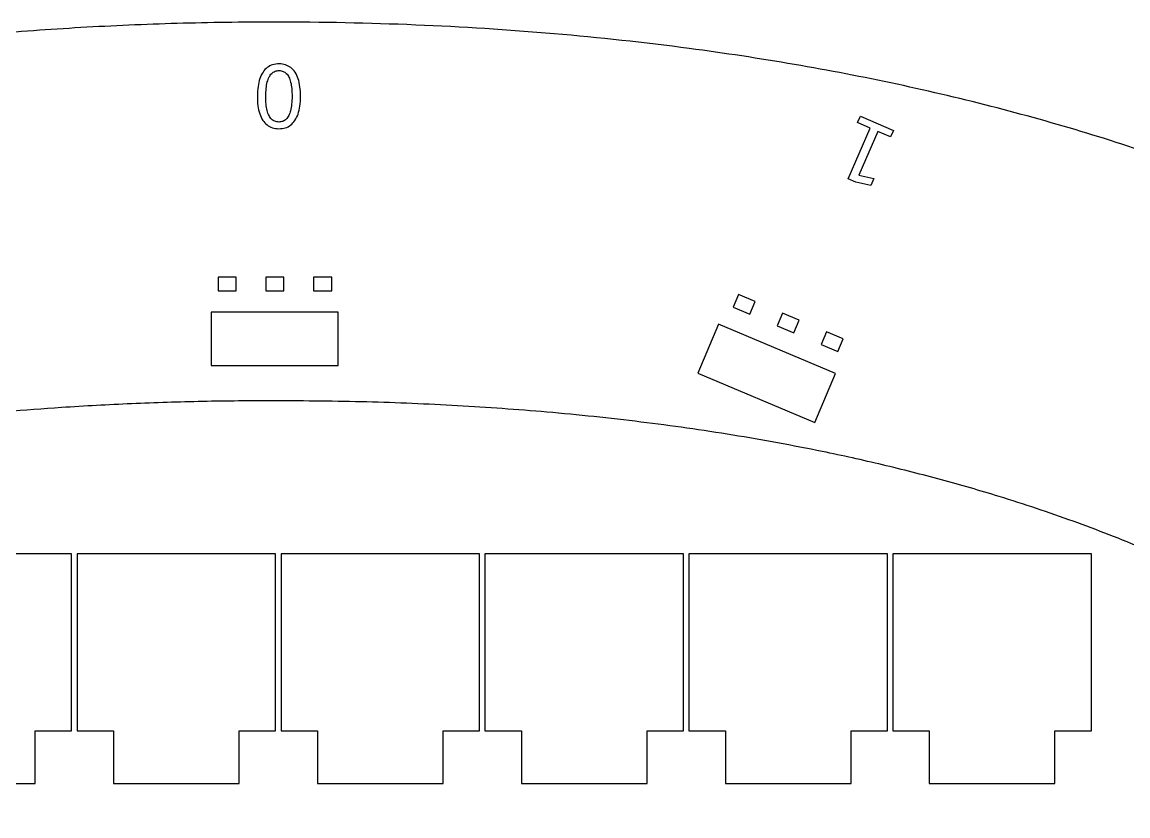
# Model space of a CAD drawing. Extents: x 0 to 200, y 0 to 180.
# Drawn here: x 86.7 to 145.1, y 137.9 to 179.9 of the extents above; entities that cross this region are included whole.
import ezdxf

# ---------------------------------------------------------------- set-up
doc = ezdxf.new("R2010")
doc.units = 0
doc.layers.add('Capa_1', color=7, linetype='CONTINUOUS')

msp = doc.modelspace()

# ---------------------------------------------------------------- linework, layer by layer
at = {"layer": 'Capa_1', "color": 7}
for p, q in [((130.78127, 174.551872), (130.930927, 174.896625)), ((130.930927, 174.896625), (132.674972, 174.139535)), ((100.220366, 174.225893), (100.220366, 174.225893)), ((100.221917, 174.579619), (100.221917, 174.579619)), ((130.285813, 171.578372), (131.450498, 174.26136)), ((131.450498, 174.26136), (130.78127, 174.551872)), ((131.856089, 174.085293), (130.853385, 171.775449)), ((132.525315, 173.794782), (131.856089, 174.085293)), ((132.674972, 174.139535), (132.525315, 173.794782)), ((132.525315, 173.794782), (132.525315, 173.794782)), ((130.853385, 171.775449), (131.644806, 171.605422)), ((130.69546, 171.400544), (130.285813, 171.578372)), ((131.482823, 171.232277), (130.69546, 171.400544)), ((131.644806, 171.605422), (131.482823, 171.232277)), ((97.965207, 166.381521), (97.010802, 166.381521)), ((97.010802, 166.381521), (97.010802, 165.655668)), ((97.965207, 165.655668), (97.965207, 166.381521)), ((100.488827, 166.381521), (99.534419, 166.381521)), ((99.534419, 166.381521), (99.534419, 165.655668)), ((100.488827, 165.655668), (100.488827, 166.381521)), ((103.012444, 166.381521), (102.058039, 166.381521)), ((102.058039, 166.381521), (102.058039, 165.655668)), ((103.012444, 165.655668), (103.012444, 166.381521)), ((97.010802, 165.655668), (97.965207, 165.655668)), ((99.534419, 165.655668), (100.488827, 165.655668)), ((102.058039, 165.655668), (103.012444, 165.655668)), ((124.492644, 165.46417), (124.210228, 164.795512)), ((125.371845, 165.092829), (124.492644, 165.46417)), ((124.210228, 164.795512), (125.089429, 164.42417)), ((125.089429, 164.42417), (125.371845, 165.092829)), ((103.356485, 164.534043), (96.643519, 164.534043)), ((96.643519, 164.534043), (96.643519, 161.721064)), ((103.356485, 161.721064), (103.356485, 164.534043)), ((126.817408, 164.482276), (126.534992, 163.813618)), ((127.696612, 164.110934), (126.817408, 164.482276)), ((127.414195, 163.442276), (127.696612, 164.110934)), ((123.435487, 163.905175), (122.341007, 161.31385)), ((129.61949, 161.293283), (123.435487, 163.905175)), ((126.534992, 163.813618), (127.414195, 163.442276)), ((129.142175, 163.500382), (128.859758, 162.831723)), ((130.021376, 163.12904), (129.142175, 163.500382)), ((129.738959, 162.460382), (130.021376, 163.12904)), ((128.859758, 162.831723), (129.738959, 162.460382)), ((96.643519, 161.721064), (103.356485, 161.721064)), ((122.341007, 161.31385), (128.52501, 158.701957)), ((128.52501, 158.701957), (129.61949, 161.293283)), ((99.999824, 159.858779), (99.999824, 159.858779)), ((89.281248, 151.780083), (78.79768, 151.780083)), ((89.281248, 142.425407), (89.281248, 151.780083)), ((89.567841, 151.780083), (89.567841, 142.425407)), ((100.051406, 151.780083), (89.567841, 151.780083)), ((89.567841, 151.780083), (89.567841, 151.780083)), ((100.051406, 142.425407), (100.051406, 151.780083)), ((100.337997, 151.780083), (100.337997, 142.425407)), ((110.821565, 151.780083), (100.337997, 151.780083)), ((100.337997, 151.780083), (100.337997, 151.780083)), ((110.821565, 142.425407), (110.821565, 151.780083)), ((111.108156, 151.780083), (111.108156, 142.425407)), ((121.591721, 151.780083), (111.108156, 151.780083)), ((111.108156, 151.780083), (111.108156, 151.780083)), ((121.591721, 142.425407), (121.591721, 151.780083)), ((121.878314, 151.780083), (121.878314, 142.425407)), ((132.361882, 151.780083), (121.878314, 151.780083)), ((121.878314, 151.780083), (121.878314, 151.780083)), ((132.361882, 142.425407), (132.361882, 151.780083)), ((132.648475, 151.780083), (132.648475, 142.425407)), ((143.13204, 151.780083), (132.648475, 151.780083)), ((132.648475, 151.780083), (132.648475, 151.780083)), ((143.13204, 142.425407), (143.13204, 151.780083)), ((87.357506, 139.643424), (87.357506, 142.425407)), ((87.357506, 142.425407), (89.281248, 142.425407)), ((89.567841, 142.425407), (91.491583, 142.425407)), ((91.491583, 142.425407), (91.491583, 139.643424)), ((98.127663, 139.643424), (98.127663, 142.425407)), ((98.127663, 142.425407), (100.051406, 142.425407)), ((100.337997, 142.425407), (102.261742, 142.425407)), ((102.261742, 142.425407), (102.261742, 139.643424)), ((108.897822, 139.643424), (108.897822, 142.425407)), ((108.897822, 142.425407), (110.821565, 142.425407)), ((111.108156, 142.425407), (113.031898, 142.425407)), ((113.031898, 142.425407), (113.031898, 139.643424)), ((119.667978, 139.643424), (119.667978, 142.425407)), ((119.667978, 142.425407), (121.591721, 142.425407)), ((121.878314, 142.425407), (123.80206, 142.425407)), ((123.80206, 142.425407), (123.80206, 139.643424)), ((130.43814, 139.643424), (130.43814, 142.425407)), ((130.43814, 142.425407), (132.361882, 142.425407)), ((132.648475, 142.425407), (134.572217, 142.425407)), ((134.572217, 142.425407), (134.572217, 139.643424)), ((141.208297, 139.643424), (141.208297, 142.425407)), ((141.208297, 142.425407), (143.13204, 142.425407)), ((80.721426, 139.643424), (87.357506, 139.643424)), ((91.491583, 139.643424), (98.127663, 139.643424)), ((102.261742, 139.643424), (108.897822, 139.643424)), ((113.031898, 139.643424), (119.667978, 139.643424)), ((123.80206, 139.643424), (130.43814, 139.643424)), ((134.572217, 139.643424), (141.208297, 139.643424))]:
    msp.add_line(p, q, dxfattribs=at)
for points, knots in [([(199.858894, 99.999994), (199.818106, 97.807285), (199.737066, 93.450704), (199.08328, 86.982093), (198.08228, 80.810131), (196.746523, 74.938712), (195.131528, 69.366537), (193.273036, 64.12126), (191.218012, 59.19784), (189.007933, 54.587105), (186.396895, 49.787523), (183.332252, 44.841947), (179.76296, 39.805195), (176.090892, 35.245532), (172.377873, 31.135397), (168.67602, 27.443095), (165.175137, 24.296902), (161.941368, 21.639762), (159.025692, 19.417241), (155.634094, 17.022934), (151.728412, 14.515105), (147.271502, 11.966387), (143.018534, 9.817376), (139.00857, 8.017957), (135.271406, 6.519572), (130.846509, 4.951135), (125.694421, 3.414356), (119.783329, 2.037035), (114.278132, 1.105727), (109.218232, 0.52596), (104.628077, 0.211201), (99.936572, 0.104436), (95.182741, 0.217057), (90.406864, 0.55806), (85.801801, 1.107607), (81.369057, 1.843496), (77.108257, 2.744768), (72.411498, 3.955095), (67.310989, 5.553346), (61.853772, 7.624374), (56.716769, 9.926747), (51.894764, 12.418235), (47.378752, 15.060998), (42.339493, 18.375156), (36.880509, 22.490513), (31.146969, 27.540312), (26.172728, 32.641661), (21.88998, 37.68046), (18.223681, 42.567147), (14.798712, 47.764752), (11.646477, 53.273259), (8.801316, 59.089761), (6.479286, 64.744781), (4.616533, 70.186706), (3.148856, 75.37763), (1.890047, 80.981389), (0.908549, 87.009327), (0.281024, 93.464517), (0.072163, 99.955018), (0.273419, 106.343643), (0.887814, 112.498625), (1.860208, 118.132677), (3.121565, 123.271016), (4.606636, 127.946801), (6.193044, 131.966892), (7.779292, 135.383097), (9.284041, 138.25224), (11.245373, 141.588873), (13.769801, 145.321353), (16.974171, 149.347107), (20.191109, 152.812162), (23.333103, 155.783884), (26.334806, 158.327232), (29.321996, 160.597875), (32.265033, 162.623348), (35.14014, 164.429428), (38.311147, 166.246414), (41.79577, 168.048245), (45.60861, 169.80708), (50.00365, 171.608999), (55.019759, 173.386999), (60.686916, 175.068287), (66.509983, 176.487755), (72.473419, 177.652328), (78.562457, 178.56856), (84.344623, 179.195626), (89.788835, 179.59305), (94.87089, 179.811208), (100.76832, 179.893419), (107.410575, 179.75942), (114.716224, 179.299799), (121.385038, 178.578421), (127.424458, 177.66243), (132.851151, 176.617602), (138.109896, 175.375843), (143.193119, 173.939694), (148.093846, 172.311956), (152.649984, 170.553145), (156.869672, 168.690335), (160.76528, 166.750238), (164.828873, 164.474587), (169.014113, 161.80713), (173.258779, 158.684712), (176.963827, 155.537103), (180.174266, 152.426891), (182.943039, 149.406961), (185.348763, 146.440794), (187.428082, 143.56584), (189.219177, 140.812414), (190.934934, 137.863829), (192.557237, 134.708121), (194.066009, 131.334614), (195.5994, 127.341864), (197.057914, 122.665316), (198.320429, 117.24986), (199.113873, 112.284997), (199.570544, 107.837456), (199.814358, 103.954699), (199.843921, 101.329573), (199.858894, 99.999994)], [0, 0, 0, 0, 6.576941, 13.067387, 19.484114, 25.324543, 31.12045, 36.878995, 42.009255, 47.118787, 52.211288, 58.393924, 64.561674, 70.719447, 75.94594, 81.171182, 86.397807, 90.059866, 93.724854, 97.393756, 102.51205, 107.642945, 112.789733, 116.80062, 120.825154, 124.865362, 130.881022, 136.943825, 143.062643, 147.620168, 152.217916, 156.860552, 161.693496, 166.477989, 171.219274, 175.601421, 179.95395, 184.280235, 190.147711, 195.979261, 201.781267, 207.025983, 212.254833, 217.47124, 225.11269, 232.743023, 240.370619, 246.46658, 252.570345, 258.686511, 265.128863, 271.596963, 278.098207, 283.454851, 288.844621, 294.273333, 300.676755, 307.153635, 313.71667, 320.144974, 326.315285, 332.258405, 337.281438, 342.176674, 346.965191, 350.235952, 353.472199, 356.680591, 361.843139, 366.975505, 372.101901, 376.013694, 379.943471, 383.899086, 387.265152, 390.658384, 394.082097, 398.226397, 402.422829, 406.674891, 412.47262, 418.380416, 424.401302, 430.446441, 436.602626, 442.868571, 447.889766, 452.976347, 458.126473, 465.581663, 472.901146, 480.079918, 485.69733, 491.222201, 496.6544, 501.902491, 507.063663, 512.140793, 516.547972, 520.896769, 525.191751, 530.514805, 535.774943, 540.987907, 545.086544, 549.177426, 553.271799, 556.536502, 559.817587, 563.121851, 566.766694, 570.457148, 574.202959, 579.592184, 585.138934, 590.871176, 594.662499, 598.548856, 602.53731, 602.53731, 602.53731, 602.53731]), ([(100.220366, 174.225893), (100.104932, 174.234543), (99.882828, 174.251185), (99.581864, 174.411843), (99.353295, 174.672269), (99.192463, 175.021473), (99.101685, 175.455795), (99.078089, 175.943953), (99.105944, 176.431906), (99.200881, 176.865304), (99.363764, 177.213284), (99.595575, 177.472035), (99.897766, 177.624754), (100.235517, 177.66448), (100.573173, 177.621741), (100.874415, 177.466287), (101.105631, 177.206393), (101.263654, 176.855911), (101.354289, 176.422022), (101.377563, 175.93387), (101.349989, 175.445962), (101.255905, 175.012775), (101.093812, 174.663891), (100.861291, 174.406377), (100.558524, 174.248264), (100.335962, 174.233541), (100.220366, 174.225893)], [0, 0, 0, 0, 0.344196, 0.662265, 0.993651, 1.367292, 1.802933, 2.316877, 2.82984, 3.265481, 3.640006, 3.970487, 4.288216, 4.632377, 4.976783, 5.295167, 5.626481, 6.000472, 6.435948, 6.948896, 7.462824, 7.8983, 8.271406, 8.603623, 8.922346, 9.266786, 9.266786, 9.266786, 9.266786]), ([(100.221917, 174.579619), (100.294147, 174.585867), (100.436142, 174.59815), (100.6234, 174.726117), (100.760716, 174.927031), (100.853926, 175.199836), (100.908677, 175.543579), (100.925006, 175.935859), (100.912155, 176.328262), (100.860081, 176.672453), (100.770166, 176.946028), (100.633787, 177.148652), (100.447695, 177.273554), (100.233548, 177.30792), (100.019145, 177.275567), (99.831493, 177.152463), (99.694862, 176.950129), (99.60051, 176.678293), (99.545048, 176.334259), (99.528419, 175.941983), (99.541645, 175.549571), (99.593748, 175.205043), (99.686613, 174.932353), (99.820633, 174.729344), (100.007231, 174.599884), (100.149425, 174.586462), (100.221917, 174.579619)], [0, 0, 0, 0, 0.214372, 0.421424, 0.654008, 0.934454, 1.279008, 1.695323, 2.110657, 2.455211, 2.73658, 2.968167, 3.174816, 3.389145, 3.604441, 3.811089, 4.042102, 4.323892, 4.66857, 5.083915, 5.500242, 5.844919, 6.125787, 6.357801, 6.564852, 6.780191, 6.780191, 6.780191, 6.780191]), ([(99.999824, 159.858779), (98.733184, 159.851286), (96.21458, 159.836385), (92.461031, 159.712519), (88.03186, 159.472294), (82.961645, 159.038493), (77.295738, 158.31804), (72.816281, 157.542585), (69.475418, 156.842219), (67.216808, 156.317092), (64.877212, 155.716999), (62.463272, 155.032037), (59.982801, 154.250967), (57.497783, 153.386055), (55.014039, 152.430318), (52.538221, 151.376138), (49.78829, 150.083461), (46.800262, 148.503547), (43.624168, 146.575651), (40.675989, 144.522464), (37.952725, 142.353844), (35.448483, 140.078972), (32.32785, 136.835035), (28.832564, 132.344828), (25.394457, 126.295267), (22.916867, 119.973972), (21.282015, 113.493365), (20.312281, 106.910862), (20.199225, 102.353181), (20.140857, 100.000171)], [0, 0, 0, 0, 3.799847, 7.555666, 11.265397, 17.106088, 22.817489, 28.395051, 30.738671, 33.057309, 35.351003, 37.98405, 40.584022, 43.151517, 45.876537, 48.566289, 51.222439, 54.990414, 58.700491, 62.361916, 65.760827, 69.137398, 72.503765, 79.25627, 86.145638, 93.308676, 99.552921, 106.16398, 113.219853, 113.219853, 113.219853, 113.219853]), ([(179.85879, 100.000171), (179.823005, 101.841079), (179.75324, 105.430062), (179.163044, 110.65912), (178.27945, 115.310032), (177.157981, 119.421331), (175.884868, 123.042633), (174.135398, 127.044028), (171.753181, 131.335336), (168.569093, 135.772705), (164.77039, 139.968043), (160.310477, 143.871936), (155.166158, 147.425506), (150.311888, 150.078419), (145.939101, 152.058031), (142.163671, 153.530053), (138.575278, 154.727318), (135.209646, 155.700787), (132.094076, 156.491395), (128.422962, 157.301538), (124.170651, 158.078886), (119.317711, 158.767904), (114.469256, 159.275314), (109.641182, 159.617241), (104.847517, 159.822045), (101.6239, 159.846473), (99.999824, 159.858779)], [0, 0, 0, 0, 5.521293, 10.764159, 15.764519, 19.709567, 23.537644, 27.269852, 32.799923, 38.227787, 43.618916, 49.744218, 55.966302, 62.339291, 66.311384, 70.360255, 74.490432, 77.655519, 80.869148, 84.131664, 88.932222, 93.833524, 98.833054, 103.553721, 108.352178, 113.224243, 113.224243, 113.224243, 113.224243])]:
    msp.add_open_spline(points, degree=3, knots=knots, dxfattribs=at)

doc.saveas('drawing.dxf')
